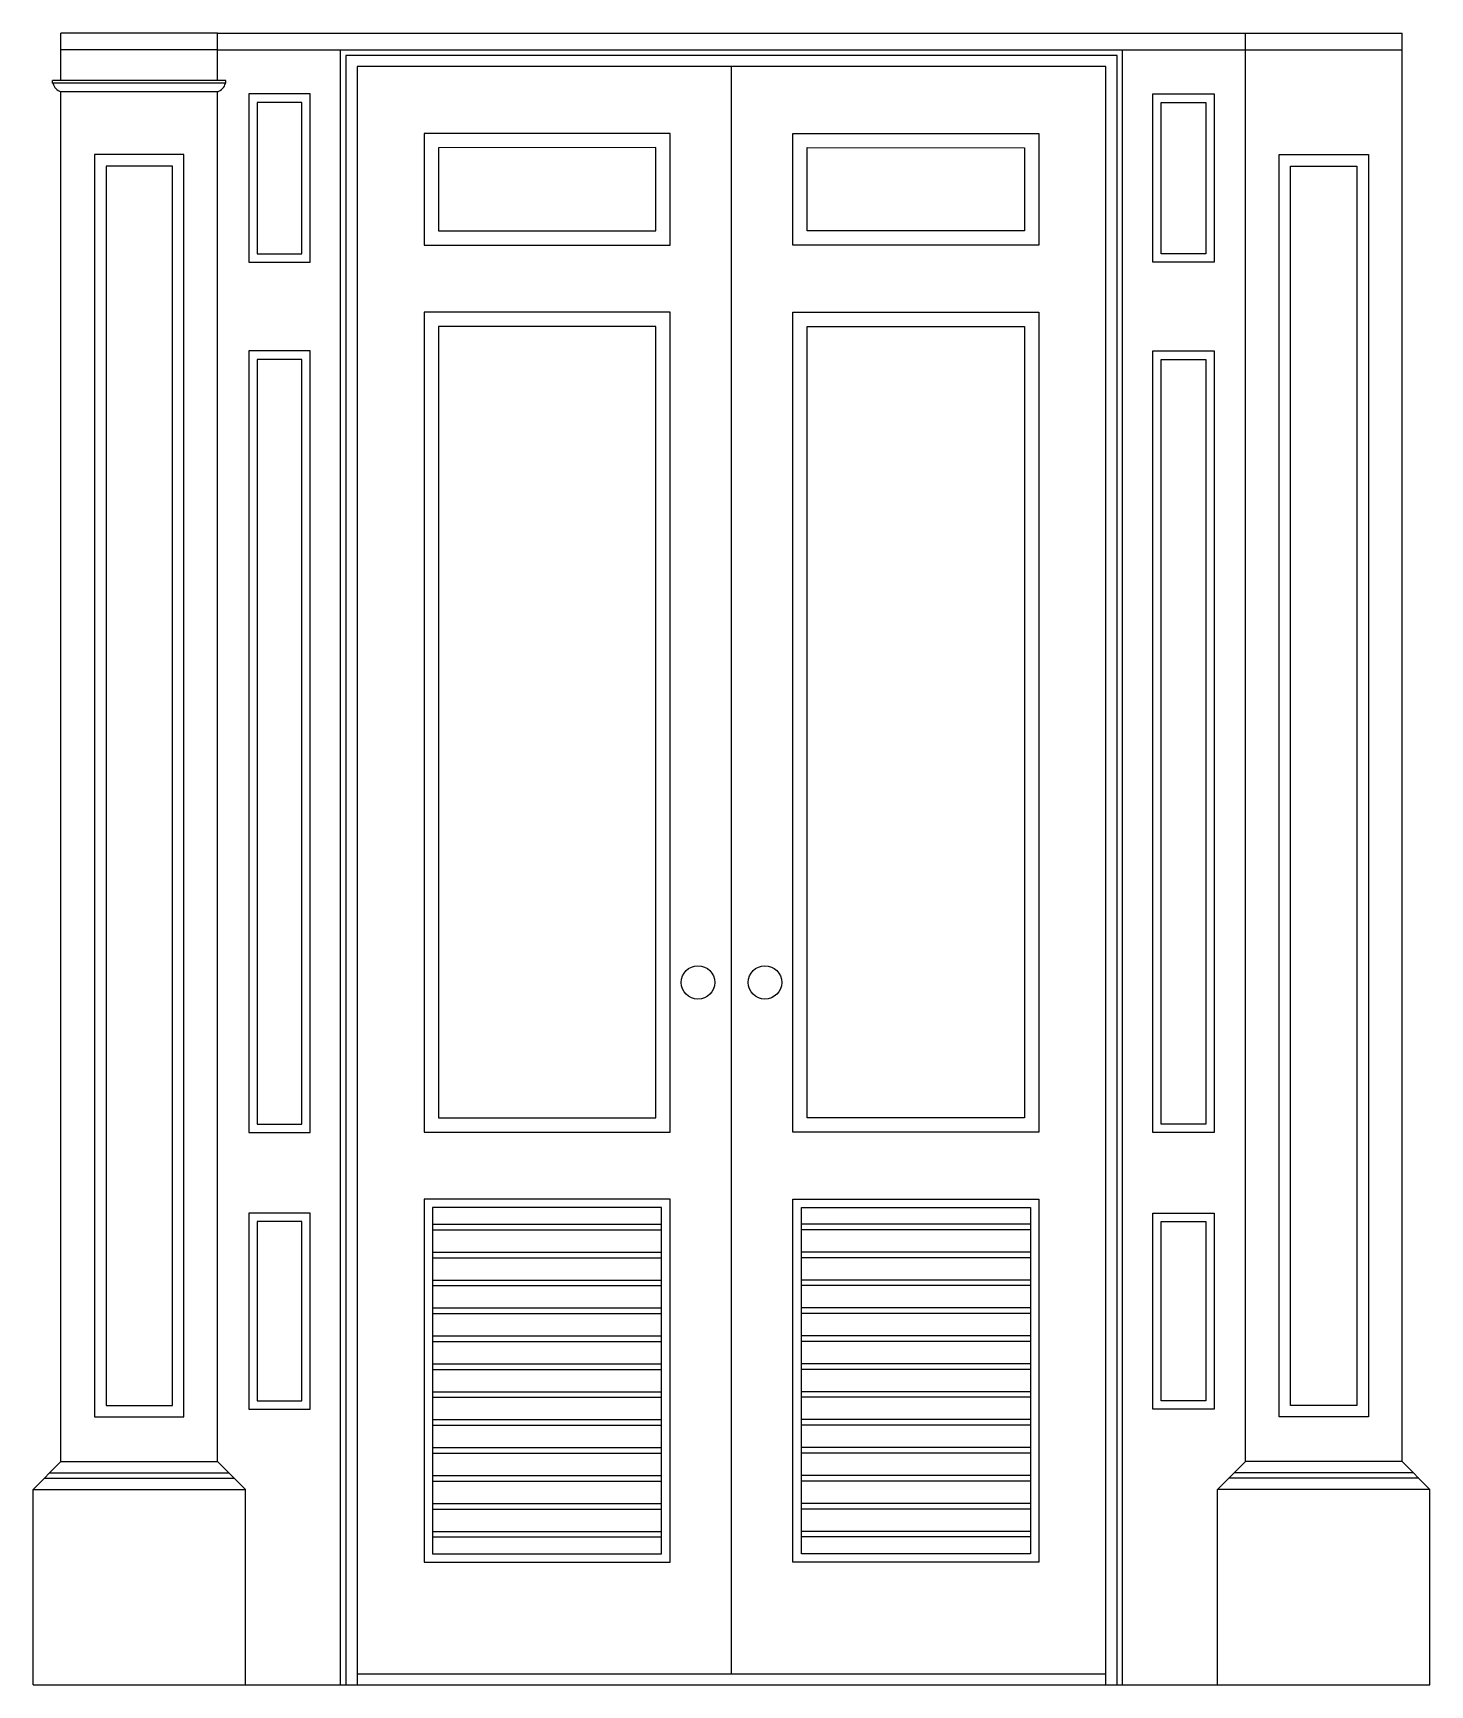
# Model space of a CAD drawing. Header units: metres. Extents: x 43070 to 45901, y 14841 to 19375.
# Drawn here: x 43233 to 45738, y 14841 to 17803 of the extents above; entities that cross this region are included whole.
import ezdxf

# ---------------------------------------------------------------- set-up
doc = ezdxf.new("R2010")
doc.units = ezdxf.units.M
for name, color, linetype in [('1', 3, 'Continuous'), ('2', 2, 'Continuous'), ('7', 7, 'Continuous')]:
    doc.layers.add(name, color=color, linetype=linetype)

# ---------------------------------------------------------------- blocks, each defined once
blk = doc.blocks.new('FH01F008')
at = {"layer": '1'}
for p, q in [((311.85, 2794.98), (47.25, 2794.98)), ((311.85, 2794.98), (2050.65, 2794.98)), ((2050.65, 2794.98), (2315.25, 2794.98)), ((326.03, 2709.93), (33.08, 2709.93)), ((675.67, 779.62), (1063.12, 779.62)), ((675.67, 770.18), (1063.12, 770.18)), ((1686.82, 779.62), (1299.38, 779.62)), ((1686.82, 770.18), (1299.38, 770.18)), ((675.67, 732.38), (1063.12, 732.38)), ((1686.82, 732.38), (1299.38, 732.38)), ((675.67, 722.93), (1063.12, 722.93)), ((1686.82, 722.93), (1299.38, 722.93)), ((675.68, 685.12), (1063.12, 685.12)), ((675.68, 675.68), (1063.12, 675.68)), ((1686.82, 685.12), (1299.37, 685.12)), ((1686.82, 675.68), (1299.37, 675.68)), ((675.68, 637.88), (1063.12, 637.88)), ((675.68, 628.43), (1063.12, 628.43)), ((1686.82, 637.88), (1299.37, 637.88)), ((1686.82, 628.43), (1299.37, 628.43)), ((675.67, 590.62), (1063.12, 590.62)), ((1686.82, 590.62), (1299.38, 590.62)), ((675.67, 581.18), (1063.12, 581.18)), ((1686.82, 581.18), (1299.38, 581.18)), ((675.67, 543.38), (1063.12, 543.38)), ((675.67, 533.93), (1063.12, 533.93)), ((1686.82, 543.38), (1299.38, 543.38)), ((1686.82, 533.93), (1299.38, 533.93)), ((675.68, 496.12), (1063.12, 496.12)), ((675.68, 486.68), (1063.12, 486.68)), ((1686.82, 496.12), (1299.37, 496.12)), ((1686.82, 486.68), (1299.37, 486.68)), ((675.68, 448.88), (1063.12, 448.88)), ((1686.82, 448.88), (1299.37, 448.88)), ((675.68, 439.43), (1063.12, 439.43)), ((1686.82, 439.43), (1299.37, 439.43)), ((675.68, 401.62), (1063.12, 401.62)), ((675.68, 392.18), (1063.12, 392.18)), ((1686.82, 401.62), (1299.37, 401.62)), ((1686.82, 392.18), (1299.37, 392.18)), ((18.9, 349.65), (340.2, 349.65)), ((28.35, 359.1), (330.75, 359.1)), ((675.68, 354.38), (1063.12, 354.38)), ((675.68, 344.93), (1063.12, 344.93)), ((1686.82, 354.38), (1299.37, 354.38)), ((1686.82, 344.93), (1299.37, 344.93)), ((2343.6, 349.65), (2022.3, 349.65)), ((2334.15, 359.1), (2031.75, 359.1)), ((675.68, 307.12), (1063.12, 307.12)), ((675.68, 297.68), (1063.12, 297.68)), ((1686.82, 307.12), (1299.37, 307.12)), ((1686.82, 297.68), (1299.37, 297.68)), ((675.68, 259.88), (1063.12, 259.88)), ((1686.82, 259.88), (1299.37, 259.88)), ((675.68, 250.43), (1063.12, 250.43)), ((1686.82, 250.43), (1299.37, 250.43))]:
    blk.add_line(p, q, dxfattribs=at)
blk.add_lwpolyline([(1833.3, 0), (1833.3, 2757.18), (529.2, 2757.18), (529.2, 0)], dxfattribs=at)
for points in [[(378.94, 2421.34), (454.48, 2421.34), (454.48, 2677.73), (378.94, 2677.73)], [(1983.56, 2421.34), (1908.02, 2421.34), (1908.02, 2677.73), (1983.56, 2677.73)], [(685.67, 2460.38), (1053.13, 2460.39), (1053.12, 2601.04), (685.67, 2601.03)], [(1676.83, 2460.39), (1309.37, 2460.38), (1309.37, 2601.04), (1676.83, 2601.03)], [(123.4, 473.05), (235.7, 473.05), (235.7, 2569.85), (123.4, 2569.85)], [(2239.1, 473.05), (2126.8, 473.05), (2126.8, 2569.85), (2239.1, 2569.85)], [(685.68, 959.73), (1053.12, 959.73), (1053.12, 2298.63), (685.67, 2298.64)], [(1676.82, 959.72), (1309.37, 959.72), (1309.37, 2298.64), (1676.82, 2298.64)], [(378.94, 948.81), (454.48, 948.81), (454.48, 2242.89), (378.94, 2242.89)], [(1983.56, 948.81), (1908.02, 948.81), (1908.02, 2242.89), (1983.56, 2242.89)], [(661.5, 207.9), (1077.3, 207.9), (1077.3, 822.15), (661.5, 822.15)], [(1701, 207.9), (1285.2, 207.9), (1285.2, 822.15), (1701, 822.15)], [(378.94, 480.53), (454.48, 480.53), (454.48, 784.11), (378.94, 784.11)], [(675.68, 222.08), (1063.12, 222.08), (1063.12, 807.98), (675.67, 807.98)], [(1686.82, 222.08), (1299.38, 222.08), (1299.37, 807.98), (1686.82, 807.98)], [(1983.56, 480.53), (1908.02, 480.53), (1908.02, 784.11), (1983.56, 784.11)]]:
    blk.add_lwpolyline(points, close=True, dxfattribs=at)
at = {"layer": '2'}
blk.add_line((0, 0), (2362.5, 0), dxfattribs=at)
at = {"layer": '7'}
for p, q in [((47.25, 2714.66), (47.25, 2794.98)), ((311.85, 2714.66), (311.85, 2794.98)), ((2050.65, 378), (2050.65, 2794.98)), ((2315.25, 378), (2315.25, 2794.98)), ((311.85, 2766.63), (47.25, 2766.63)), ((311.85, 2766.63), (2050.65, 2766.63)), ((519.75, 0), (519.75, 2766.63)), ((1842.75, 0), (1842.75, 2766.63)), ((2050.65, 2766.63), (2315.25, 2766.63)), ((326.03, 2714.66), (33.08, 2714.66)), ((33.08, 2709.93), (33.08, 2714.66)), ((326.03, 2709.93), (326.03, 2714.66)), ((1181.25, 18.9), (1181.25, 2738.28)), ((47.25, 378), (47.25, 2695.76)), ((311.85, 2695.76), (47.25, 2695.76)), ((311.85, 378), (311.85, 2695.76)), ((47.25, 378), (0, 330.75)), ((47.25, 378), (311.85, 378)), ((359.1, 330.75), (311.85, 378)), ((2003.4, 330.75), (2050.65, 378)), ((2315.25, 378), (2050.65, 378)), ((2315.25, 378), (2362.5, 330.75)), ((0, 0), (0, 330.75)), ((0, 330.75), (359.1, 330.75)), ((359.1, 0), (359.1, 330.75)), ((2362.5, 330.75), (2003.4, 330.75)), ((2003.4, 0), (2003.4, 330.75)), ((2362.5, 0), (2362.5, 330.75)), ((548.1, 18.9), (1814.4, 18.9))]:
    blk.add_line(p, q, dxfattribs=at)
blk.add_lwpolyline([(1814.4, 0), (1814.4, 2738.28), (548.1, 2738.28), (548.1, 0)], dxfattribs=at)
for points in [[(364.77, 2407.17), (468.66, 2407.17), (468.66, 2691.91), (364.77, 2691.91)], [(1997.73, 2407.17), (1893.84, 2407.17), (1893.84, 2691.91), (1997.73, 2691.91)], [(661.5, 2436.21), (1077.3, 2436.21), (1077.3, 2625.21), (661.5, 2625.21)], [(1701, 2436.21), (1285.2, 2436.21), (1285.2, 2625.21), (1701, 2625.21)], [(103.95, 453.6), (255.15, 453.6), (255.15, 2589.3), (103.95, 2589.3)], [(2258.55, 453.6), (2107.35, 453.6), (2107.35, 2589.3), (2258.55, 2589.3)], [(661.5, 935.55), (1077.3, 935.55), (1077.3, 2322.81), (661.5, 2322.81)], [(1701, 935.55), (1285.2, 935.55), (1285.2, 2322.81), (1701, 2322.81)], [(364.77, 934.63), (468.66, 934.63), (468.66, 2257.07), (364.77, 2257.07)], [(1997.73, 934.63), (1893.84, 934.63), (1893.84, 2257.07), (1997.73, 2257.07)], [(364.77, 466.36), (468.66, 466.36), (468.66, 798.28), (364.77, 798.28)], [(1997.73, 466.36), (1893.84, 466.36), (1893.84, 798.28), (1997.73, 798.28)]]:
    blk.add_lwpolyline(points, close=True, dxfattribs=at)
for centre in [(1124.59, 1188.67), (1237.83, 1188.67)]:
    blk.add_circle(centre, 28.3, dxfattribs=at)
for centre, start, end in [((52.82, 2714.63), 193.81, 253.55), ((306.28, 2714.63), 286.45, 346.19)]:
    blk.add_arc(centre, 19.68, start, end, dxfattribs=at)

msp = doc.modelspace()

# ---------------------------------------------------------------- block references
at = {"layer": '7', "xscale": 1.06, "yscale": 1.06, "zscale": 1.06}
msp.add_blockref('FH01F008', (43233.49, 14840.68), dxfattribs=at)

doc.saveas('drawing.dxf')
